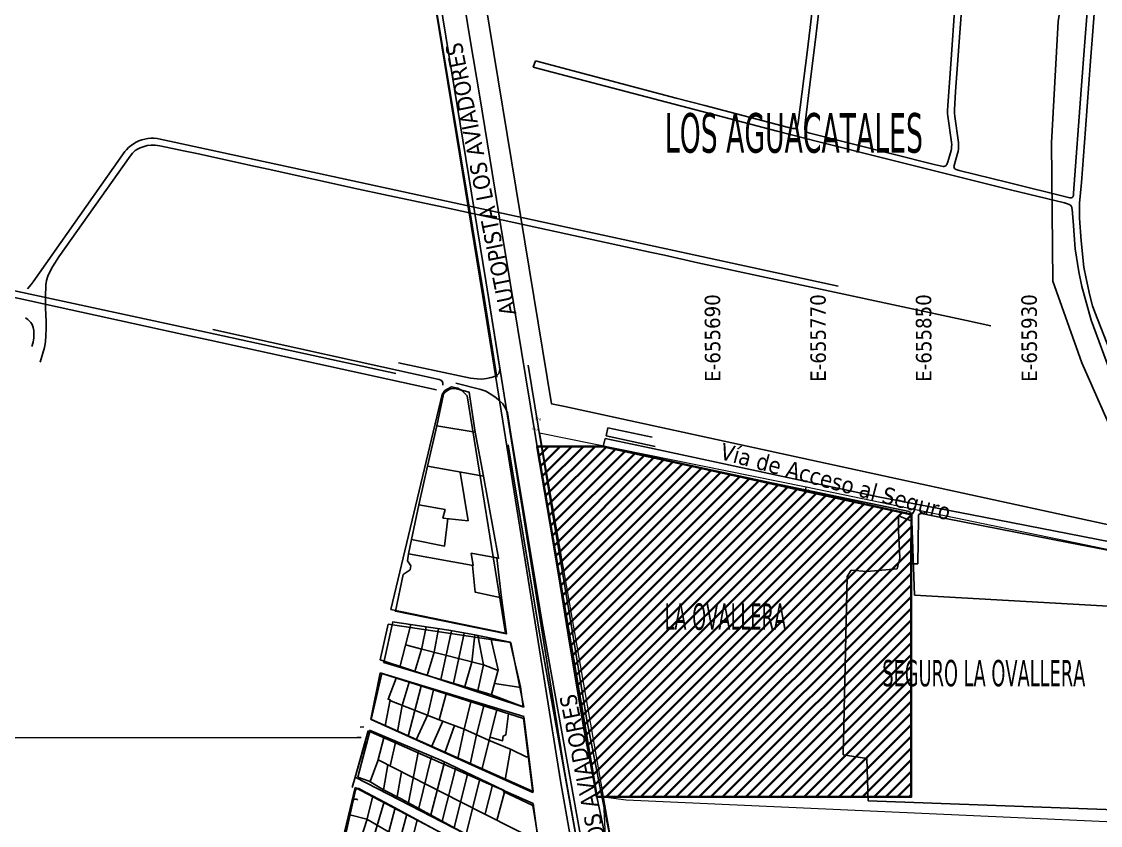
# Model space of a CAD drawing. Header units: metres. Extents: x 2 to 659295185, y -28 to 1124222152.
# Drawn here: x 655167 to 655985, y 1124568 to 1125178 of the extents above; entities that cross this region are included whole.
import ezdxf
from ezdxf.enums import TextEntityAlignment as Align

# ---------------------------------------------------------------- set-up
doc = ezdxf.new("R2010")
doc.units = ezdxf.units.M
doc.header["$MEASUREMENT"] = 0
doc.layers.add('AT', color=210, linetype='CONTINUOUS', lineweight=50)
for name, color, linetype in [('CALLES', 1, 'CONTINUOUS'), ('CURVAS', 2, 'CONTINUOUS'), ('División Parroquial', 130, 'CONTINUOUS'), ('LOTES DE TERRENO PARA URBANIZAR', 1, 'CONTINUOUS'), ('MANZANA', 30, 'CONTINUOUS'), ('Parcelas', 140, 'CONTINUOUS'), ('texto', 255, 'CONTINUOUS'), ('TEXTOS', 7, 'CONTINUOUS')]:
    doc.layers.add(name, color=color, linetype=linetype)
doc.styles.get("Standard").update_dxf_attribs({"font": 'tahoma.ttf'})

msp = doc.modelspace()

# ---------------------------------------------------------------- hatches: boundary and pattern name
at = {"layer": 'LOTES DE TERRENO PARA URBANIZAR', "lineweight": 40}
h = msp.add_hatch(dxfattribs=at)
h.set_pattern_fill('ANSI31', color=1, scale=50, style=0)
h.paths.add_polyline_path([(655841.5921, 1124766.707), (655841.7571, 1124803.9794), (655608.2512, 1124855.7089), (655558.0422, 1124855.7089), (655603.3862, 1124590.033), (655841.5921, 1124590.033)])

# ---------------------------------------------------------------- linework, layer by layer
at = {"layer": 'AT', "lineweight": 0}
msp.add_lwpolyline([(655560, 1124866), (655762, 1124825), (656023, 1124771), (656016, 1124510), (656168, 1124012)], dxfattribs=at)
at = {"layer": 'CURVAS', "lineweight": 0}
for p, q in [((655560, 1124866), (655666.7249, 1124256.2979)), ((655762, 1124825), (655759.6338, 1124818.0868))]:
    msp.add_line(p, q, dxfattribs=at)
at = {"layer": 'División Parroquial', "color": 1, "flags": 128}
for points in [[(655228.2993, 1126747.0884), (655417.4425, 1125604.451), (655519.2869, 1124981.3778), (655578.3684, 1124612.6329), (655612.1598, 1124420.9019), (655644.8628, 1124208.4752), (655659.3755, 1124145.7179), (655704.068, 1124069.4635), (655766.2087, 1124005.1965), (655831.623, 1123959.4359), (655914.4772, 1123930.0218), (655992.9694, 1123928.9321), (656078.6272, 1123940.1598), (656245.6138, 1123964.0049), (656743.7041, 1124035.5804), (658039.8848, 1124226.3115)], [(658480.577, 1123580.0076), (658492.1763, 1123631.4687), (658520.1298, 1123754.3737), (658546.5907, 1123940.9057), (658561.3177, 1124038.3659), (658586.3109, 1124167.6196), (658611.3288, 1124300.9225), (658037.6324, 1124214.3101), (656741.4517, 1124023.5789), (656243.3614, 1123952.0035), (656076.3748, 1123928.1583), (655990.717, 1123916.9306), (655912.2248, 1123918.0204), (655829.3706, 1123947.4344), (655763.9563, 1123993.1951), (655701.8156, 1124057.462), (655657.1231, 1124133.7165), (655642.6105, 1124196.4737), (655609.9074, 1124408.9005), (655576.116, 1124600.6315), (655517.0345, 1124969.3764), (655415.1901, 1125592.4496), (655226.0469, 1126735.087)]]:
    msp.add_lwpolyline(points, dxfattribs=at)
at = {"layer": 'LOTES DE TERRENO PARA URBANIZAR', "color": 1, "lineweight": 40}
msp.add_lwpolyline([(655841.5921, 1124766.707), (655841.7571, 1124803.9794), (655608.2512, 1124855.7089), (655558.0422, 1124855.7089), (655603.3862, 1124590.033), (655841.5921, 1124590.033), (655841.5921, 1124766.707)], dxfattribs=at)
at = {"layer": 'MANZANA', "lineweight": -2}
for p, q in [((655474.0254, 1125232.2622), (655490.7809, 1125133.1324)), ((655977.5414, 1125147.8694), (655982.5136, 1125213.596)), ((655973.7153, 1125096.3199), (655977.5414, 1125147.8694)), ((655490.7809, 1125133.1324), (655518.1324, 1124967.0162)), ((655970.7138, 1125055.8281), (655973.7153, 1125096.3199)), ((655254.1225, 1125086.3699), (655252.1517, 1125085.1502)), ((655256.3076, 1125087.3797), (655254.1225, 1125086.3699)), ((655258.4928, 1125088.1595), (655256.3076, 1125087.3797)), ((655260.6862, 1125088.7294), (655258.4928, 1125088.1595)), ((655262.9785, 1125089.1793), (655260.6862, 1125088.7294)), ((655265.2791, 1125089.4093), (655262.9785, 1125089.1793)), ((655267.6951, 1125089.4193), (655265.2791, 1125089.4093)), ((655269.9957, 1125089.2093), (655267.6951, 1125089.4193)), ((655272.2963, 1125088.7794), (655269.9957, 1125089.2093)), ((655283.0489, 1125086.4999), (655272.2963, 1125088.7794)), ((655397.3281, 1125061.6749), (655283.0489, 1125086.4999)), ((655245.6045, 1125079.2614), (655237.3257, 1125067.3938)), ((655246.8002, 1125080.7011), (655245.6045, 1125079.2614)), ((655248.4411, 1125082.3707), (655246.8002, 1125080.7011)), ((655250.2964, 1125083.8104), (655248.4411, 1125082.3707)), ((655249.6697, 1125075.8521), (655251.525, 1125078.0716)), ((655252.1517, 1125085.1502), (655250.2964, 1125083.8104)), ((655251.525, 1125078.0716), (655253.3804, 1125079.9612)), ((655253.3804, 1125079.9612), (655255.2357, 1125081.181)), ((655255.2357, 1125081.181), (655257.2064, 1125082.1808)), ((655257.2064, 1125082.1808), (655259.3916, 1125082.9706)), ((655259.3916, 1125082.9706), (655262.5662, 1125083.9804)), ((655262.5662, 1125083.9804), (655265.6337, 1125084.2104)), ((655265.6337, 1125084.2104), (655268.7011, 1125084.1204)), ((655268.7011, 1125084.1204), (655272.2139, 1125083.5805)), ((655272.2139, 1125083.5805), (655290.0826, 1125079.7813)), ((655290.0826, 1125079.7813), (655300.2827, 1125077.7317)), ((655300.2827, 1125077.7317), (655321.7796, 1125073.0626)), ((655195.6595, 1124999.5176), (655249.6697, 1125075.8521)), ((655321.7796, 1125073.0626), (655341.1904, 1125068.7235)), ((655237.3257, 1125067.3938), (655176.0178, 1124980.5215)), ((655341.1904, 1125068.7235), (655354.3507, 1125066.0141)), ((655354.3507, 1125066.0141), (655422.5768, 1125050.8271)), ((655786.2268, 1124977.2121), (655397.3281, 1125061.6749)), ((655969.2461, 1125040.2213), (655970.7138, 1125055.8281)), ((655422.5768, 1125050.8271), (655441.7649, 1125046.598)), ((655441.7649, 1125046.598), (655487.0593, 1125037.0699)), ((655487.0593, 1125037.0699), (655644.6622, 1125002.6969)), ((655969.1636, 1125033.7026), (655969.2461, 1125040.2213)), ((655969.1883, 1125028.7237), (655969.1636, 1125033.7026)), ((655970.4664, 1125011.4772), (655969.1883, 1125028.7237)), ((655972.5279, 1124991.6812), (655970.4664, 1125011.4772)), ((655190.8686, 1124991.8691), (655195.6595, 1124999.5176)), ((655644.6622, 1125002.6969), (655654.6396, 1125000.7473)), ((655654.6396, 1125000.7473), (655679.8637, 1124994.8785)), ((655187.2817, 1124984.7806), (655188.5845, 1124987.55)), ((655188.5845, 1124987.55), (655190.8686, 1124991.8691)), ((655679.8637, 1124994.8785), (655883.5278, 1124951.0874)), ((655974.2101, 1124982.953), (655972.5279, 1124991.6812)), ((655176.0178, 1124980.5215), (655174.715, 1124978.5319)), ((655185.7809, 1124978.2419), (655186.2015, 1124981.5612)), ((655186.2015, 1124981.5612), (655187.2817, 1124984.7806)), ((655977.1126, 1124970.2456), (655974.2101, 1124982.953)), ((655276.9415, 1124948.9299), (655151.6953, 1124975.9244)), ((655174.715, 1124978.5319), (655171.8784, 1124975.0826)), ((655185.3851, 1124968.9538), (655185.7809, 1124978.2419)), ((655520.2373, 1124975.0178), (655529.5963, 1124916.2198)), ((655155.1174, 1124970.1856), (655291.0006, 1124940.3716)), ((655185.5253, 1124960.5455), (655185.3851, 1124968.9538)), ((655518.1324, 1124967.0162), (655527.4914, 1124908.2182)), ((655979.0091, 1124962.2972), (655977.1126, 1124970.2456)), ((655185.8964, 1124950.7075), (655185.5253, 1124960.5455)), ((655980.8974, 1124957.5481), (655979.0091, 1124962.2972)), ((655999.4011, 1124909.6279), (655980.8974, 1124957.5481)), ((655170.3282, 1124953.297), (655172.2, 1124951.9773)), ((655172.2, 1124951.9773), (655174.2862, 1124949.6577)), ((655174.2862, 1124949.6577), (655175.284, 1124948.1181)), ((655175.284, 1124948.1181), (655176.1663, 1124945.7985)), ((655185.9211, 1124944.8487), (655185.8964, 1124950.7075)), ((655450.8876, 1124911.0976), (655276.9415, 1124948.9299)), ((655883.5278, 1124951.0874), (655901.9572, 1124947.0783)), ((655176.1663, 1124945.7985), (655176.6198, 1124943.479)), ((655176.6198, 1124943.479), (655176.7352, 1124941.0395)), ((655176.7352, 1124941.0395), (655176.7517, 1124938.0601)), ((655185.5253, 1124935.1107), (655185.8387, 1124939.7598)), ((655185.8387, 1124939.7598), (655185.9211, 1124944.8487)), ((655291.0006, 1124940.3716), (655310.0898, 1124936.3625)), ((655312.1946, 1124944.364), (655483.8318, 1124906.5118)), ((655176.1086, 1124934.8508), (655175.1355, 1124931.5214)), ((655176.7517, 1124938.0601), (655176.1086, 1124934.8508)), ((655183.4803, 1124926.3625), (655184.6677, 1124930.7916)), ((655184.6677, 1124930.7916), (655185.5253, 1124935.1107)), ((655310.0898, 1124936.3625), (655481.727, 1124898.5102)), ((655181.3199, 1124919.4939), (655183.4803, 1124926.3625)), ((655499.2763, 1124909.1212), (655452.9924, 1124919.0992)), ((655529.5963, 1124916.2198), (655529.7117, 1124914.0102)), ((655529.7117, 1124914.0102), (655529.6045, 1124913.0204)), ((655483.8318, 1124906.5118), (655485.1512, 1124905.9619)), ((655485.1512, 1124905.9619), (655486.0335, 1124905.302)), ((655507.4974, 1124907.3916), (655499.2763, 1124909.1212)), ((655512.5439, 1124906.8617), (655507.4974, 1124907.3916)), ((655516.1556, 1124906.7617), (655512.5439, 1124906.8617)), ((655519.7672, 1124907.3316), (655516.1556, 1124906.7617)), ((655523.1645, 1124907.9015), (655519.7672, 1124907.3316)), ((655525.0281, 1124908.3514), (655523.1645, 1124907.9015)), ((655526.7762, 1124909.1312), (655525.0281, 1124908.3514)), ((655527.9801, 1124909.9111), (655526.7762, 1124909.1312)), ((655528.9614, 1124911.0208), (655527.9801, 1124909.9111)), ((655529.3901, 1124911.9107), (655528.9614, 1124911.0208)), ((655529.6045, 1124913.0204), (655529.3901, 1124911.9107)), ((655486.0335, 1124905.302), (655486.4705, 1124904.5322)), ((655486.4705, 1124904.5322), (655486.6932, 1124903.6523)), ((655486.6932, 1124903.6523), (655486.7014, 1124902.2126)), ((655496.448, 1124903.6923), (655515.4217, 1124898.9133)), ((655515.4217, 1124898.9133), (655519.157, 1124897.4836)), ((655519.157, 1124897.4836), (655523.8819, 1124894.7441)), ((655523.8819, 1124894.7441), (655527.0648, 1124892.5446)), ((655527.0648, 1124892.5446), (655529.1593, 1124890.8949)), ((655529.1593, 1124890.8949), (655532.0206, 1124888.0355)), ((655532.0206, 1124888.0355), (655533.6697, 1124885.496)), ((655533.6697, 1124885.496), (655534.9973, 1124882.9565)), ((655534.9973, 1124882.9565), (655535.5498, 1124881.2969)), ((655535.5498, 1124881.2969), (655538.1472, 1124864.9402)), ((655538.1472, 1124864.9402), (655561.887, 1124722.0393)), ((655536.0424, 1124856.9386), (655559.7822, 1124714.0377)), ((655561.887, 1124722.0393), (655613.1019, 1124437.5872)), ((655559.7822, 1124714.0377), (655610.9971, 1124429.5856)), ((655426.8036, 1124643.1454), (655423.8433, 1124642.9154)), ((655421.7385, 1124634.9138), (655152.6354, 1124634.8438)), ((655424.6988, 1124635.1438), (655421.7385, 1124634.9138))]:
    msp.add_line(p, q, dxfattribs=at)
at = {"layer": 'MANZANA', "linetype": 'Continuous', "lineweight": -2}
for p, q in [((655771.6427, 1125226.7134), (655762.6464, 1125154.4481)), ((655769.0617, 1125164.2161), (655774.7678, 1125212.5662)), ((655507.1902, 1125165.4958), (655501.113, 1125201.5285)), ((655875.3012, 1125124.8641), (655880.7682, 1125201.9784)), ((655874.8889, 1125193.1002), (655871.706, 1125145.5299)), ((655974.8532, 1125185.1318), (655973.2041, 1125162.5664)), ((655514.6114, 1125120.7349), (655507.1902, 1125165.4958)), ((655764.4028, 1125128.1334), (655769.0617, 1125164.2161)), ((655973.2041, 1125162.5664), (655970.4005, 1125126.0538)), ((655762.6464, 1125154.4481), (655756.1817, 1125102.9985)), ((655556.7889, 1125148.1294), (655555.1645, 1125143.1504)), ((655555.1645, 1125143.1504), (655609.7932, 1125128.8933)), ((655663.4159, 1125119.8451), (655556.7889, 1125148.1294)), ((655871.706, 1125145.5299), (655869.4301, 1125114.2163)), ((655609.7932, 1125128.8933), (655739.8962, 1125094.7402)), ((655761.1292, 1125100.689), (655764.4028, 1125128.1334)), ((655523.9622, 1125063.4866), (655514.6114, 1125120.7349)), ((655685.1355, 1125114.2962), (655663.4159, 1125119.8451)), ((655874.3776, 1125110.9269), (655875.3012, 1125124.8641)), ((655970.4005, 1125126.0538), (655964.7191, 1125047.7298)), ((655748.645, 1125097.4297), (655685.1355, 1125114.2962)), ((655869.2322, 1125110.2371), (655869.1333, 1125108.0275)), ((655869.4301, 1125114.2163), (655869.2322, 1125110.2371)), ((655874.4931, 1125108.4874), (655874.3776, 1125110.9269)), ((655756.1817, 1125102.9985), (655755.654, 1125099.8992)), ((655869.1333, 1125108.0275), (655869.2487, 1125106.1479)), ((655869.2487, 1125106.1479), (655872.077, 1125086.4719)), ((655874.724, 1125105.838), (655874.4931, 1125108.4874)), ((655877.4451, 1125086.052), (655874.724, 1125105.838)), ((655739.8962, 1125094.7402), (655771.5932, 1125086.6919)), ((655751.7207, 1125096.7798), (655748.645, 1125097.4297)), ((655752.7102, 1125096.6798), (655751.7207, 1125096.7798)), ((655753.5843, 1125096.7898), (655752.7102, 1125096.6798)), ((655754.3511, 1125097.0098), (655753.5843, 1125096.7898)), ((655754.7881, 1125097.3497), (655754.3511, 1125097.0098)), ((655755.2252, 1125097.8996), (655754.7881, 1125097.3497)), ((655755.4396, 1125098.7894), (655755.2252, 1125097.8996)), ((655755.654, 1125099.8992), (655755.4396, 1125098.7894)), ((655760.9231, 1125097.2597), (655761.1292, 1125100.689)), ((655760.9231, 1125096.2699), (655760.9231, 1125097.2597)), ((655761.1457, 1125095.5001), (655760.9231, 1125096.2699)), ((655761.4838, 1125094.8302), (655761.1457, 1125095.5001)), ((655761.9208, 1125094.2803), (655761.4838, 1125094.8302)), ((655762.4733, 1125093.9504), (655761.9208, 1125094.2803)), ((655763.0175, 1125093.7304), (655762.4733, 1125093.9504)), ((655764.8811, 1125093.1905), (655763.0175, 1125093.7304)), ((655858.8919, 1125069.4954), (655764.8811, 1125093.1905)), ((655771.5932, 1125086.6919), (655819.8643, 1125074.4044)), ((655872.077, 1125086.4719), (655872.2997, 1125084.2624)), ((655877.5605, 1125083.6225), (655877.4451, 1125086.052)), ((655871.8791, 1125080.1632), (655869.2899, 1125071.415)), ((655872.0935, 1125081.3829), (655871.8791, 1125080.1632)), ((655872.2007, 1125083.0426), (655872.0935, 1125081.3829)), ((655872.2997, 1125084.2624), (655872.2007, 1125083.0426)), ((655874.122, 1125068.7855), (655876.7112, 1125077.7537)), ((655876.7112, 1125077.7537), (655877.1482, 1125079.4133)), ((655877.1482, 1125079.4133), (655877.4616, 1125081.4029)), ((655877.4616, 1125081.4029), (655877.5605, 1125083.6225)), ((655819.8643, 1125074.4044), (655916.9344, 1125050.1693)), ((655865.8019, 1125067.9757), (655858.8919, 1125069.4954)), ((655868.5313, 1125069.4254), (655868.2097, 1125068.8655)), ((655869.2899, 1125071.415), (655868.5313, 1125069.4254)), ((655529.5859, 1125028.8936), (655523.9622, 1125063.4866)), ((655866.4534, 1125067.9757), (655865.8019, 1125067.9757)), ((655867.2202, 1125068.0856), (655866.4534, 1125067.9757)), ((655867.7727, 1125068.4256), (655867.2202, 1125068.0856)), ((655868.2097, 1125068.8655), (655867.7727, 1125068.4256)), ((655874.0148, 1125067.8957), (655874.122, 1125068.7855)), ((655874.1302, 1125067.2358), (655874.0148, 1125067.8957)), ((655874.3529, 1125066.466), (655874.1302, 1125067.2358)), ((655875.0126, 1125065.9161), (655874.3529, 1125066.466)), ((655875.565, 1125065.5862), (655875.0126, 1125065.9161)), ((655877.9728, 1125064.8163), (655875.565, 1125065.5862)), ((655915.0461, 1125055.7981), (655877.9728, 1125064.8163)), ((655961.8908, 1125044.2805), (655915.0461, 1125055.7981)), ((655916.9344, 1125050.1693), (655957.7431, 1125040.2813)), ((655963.5317, 1125044.5104), (655962.7648, 1125044.2905)), ((655964.0759, 1125044.9604), (655963.5317, 1125044.5104)), ((655964.4058, 1125045.4003), (655964.0759, 1125044.9604)), ((655964.5129, 1125046.0601), (655964.4058, 1125045.4003)), ((655964.7191, 1125047.7298), (655964.5129, 1125046.0601)), ((655957.7431, 1125040.2813), (655960.0437, 1125039.5215)), ((655960.0437, 1125039.5215), (655961.363, 1125039.1915)), ((655961.363, 1125039.1915), (655962.3525, 1125038.6416)), ((655962.7648, 1125044.2905), (655961.8908, 1125044.2805)), ((655962.3525, 1125038.6416), (655962.905, 1125037.9818)), ((655962.905, 1125037.9818), (655963.2348, 1125037.4319)), ((655963.2348, 1125037.4319), (655963.4575, 1125036.662)), ((655963.4575, 1125036.662), (655963.6801, 1125035.2223)), ((655537.3535, 1124981.5932), (655529.5859, 1125028.8936)), ((655963.6801, 1125035.2223), (655964.2656, 1125026.5941)), ((655964.2656, 1125026.5941), (655965.89, 1125005.4784)), ((655965.89, 1125005.4784), (655968.5946, 1124988.1319)), ((655968.5946, 1124988.1319), (655970.8375, 1124976.9642)), ((655549.2852, 1124909.318), (655537.3535, 1124981.5932)), ((655970.8375, 1124976.9642), (655977.9619, 1124951.3394)), ((655977.9619, 1124951.3394), (656001.578, 1124887.7424)), ((655558.935, 1124871.119), (655551.3901, 1124917.3196)), ((655556.8302, 1124863.1174), (655549.2852, 1124909.318)), ((655567.9395, 1124816.0802), (655558.935, 1124871.119)), ((655611.7579, 1124869.7992), (655610.3561, 1124863.7105)), ((655645.3185, 1124862.7607), (655611.7579, 1124869.7992)), ((655565.8346, 1124808.0786), (655556.8302, 1124863.1174)), ((655609.653, 1124861.7976), (655608.2512, 1124855.7089)), ((655643.2136, 1124854.7591), (655609.653, 1124861.7976)), ((655610.3561, 1124863.7105), (655647.4294, 1124855.6921)), ((655608.2512, 1124855.7089), (655645.3246, 1124847.6905)), ((655740.7125, 1124833.6134), (655643.2136, 1124854.7591)), ((655645.3246, 1124847.6905), (655730.867, 1124829.0443)), ((655816.4918, 1124817.5866), (655740.7125, 1124833.6134)), ((655730.867, 1124829.0443), (655835.2758, 1124807.2687)), ((655576.2678, 1124766.3503), (655567.9395, 1124816.0802)), ((655886.2434, 1124804.0594), (655816.4918, 1124817.5866)), ((655574.1629, 1124758.3487), (655565.8346, 1124808.0786)), ((655835.2758, 1124807.2687), (655839.003, 1124806.5089)), ((655839.003, 1124806.5089), (655839.9925, 1124806.2889)), ((655839.9925, 1124806.2889), (655840.6521, 1124805.969)), ((655840.6521, 1124805.969), (655841.0892, 1124805.6391)), ((655841.0892, 1124805.6391), (655841.419, 1124805.1892)), ((655841.419, 1124805.1892), (655841.6416, 1124804.6393)), ((655841.7571, 1124803.9794), (655841.5921, 1124766.707)), ((655841.6416, 1124804.6393), (655841.7571, 1124803.9794)), ((655846.6304, 1124766.617), (655847.0262, 1124800.9)), ((655847.0262, 1124800.9), (655847.1334, 1124803.0096)), ((655847.1251, 1124803.5595), (655847.4549, 1124803.9994)), ((655847.1334, 1124803.0096), (655847.1251, 1124803.5595)), ((655847.4549, 1124803.9994), (655847.892, 1124804.4493)), ((655847.892, 1124804.4493), (655848.4362, 1124804.6693)), ((655848.4362, 1124804.6693), (655848.8732, 1124804.7792)), ((655848.8732, 1124804.7792), (655849.4257, 1124804.7892)), ((655849.4257, 1124804.7892), (655867.9541, 1124801.11)), ((655867.9541, 1124801.11), (655961.7176, 1124782.7137)), ((655971.6703, 1124787.4028), (655886.2434, 1124804.0594)), ((656010.2774, 1124779.7243), (655971.6703, 1124787.4028)), ((655961.7176, 1124782.7137), (656001.1987, 1124774.9253)), ((655841.5921, 1124766.707), (655846.6304, 1124766.617)), ((655582.9447, 1124705.0795), (655574.1629, 1124758.3487)), ((655585.0496, 1124713.0811), (655576.2678, 1124766.3503)), ((655595.7444, 1124648.2043), (655585.0496, 1124713.0811)), ((655593.6396, 1124640.2027), (655582.9447, 1124705.0795)), ((655605.491, 1124598.0345), (655595.7444, 1124648.2043)), ((655603.3862, 1124590.033), (655593.6396, 1124640.2027)), ((655609.6387, 1124577.8087), (655605.491, 1124598.0345)), ((655607.5339, 1124569.8071), (655603.3862, 1124590.033)), ((655617.4805, 1124539.0266), (655609.6387, 1124577.8087)), ((655615.3757, 1124531.025), (655607.5339, 1124569.8071))]:
    msp.add_line(p, q, dxfattribs=at)
at = {"layer": 'MANZANA', "lineweight": -3}
for p, q in [((655488.1048, 1124898.0016), (655486.1048, 1124895.0016)), ((655493.1048, 1124901.0016), (655488.1048, 1124898.0016)), ((655498.1048, 1124900.0016), (655493.1048, 1124901.0016)), ((655501.1048, 1124898.0016), (655498.1048, 1124900.0016)), ((655505.1048, 1124894.0016), (655501.1048, 1124898.0016)), ((655486.1048, 1124895.0016), (655447.1048, 1124732.0016)), ((655534.1048, 1124714.0016), (655505.1048, 1124894.0016)), ((655842, 1124799), (655832, 1124803)), ((655832, 1124803), (655832, 1124792)), ((655832, 1124792), (655833, 1124771)), ((655844, 1124743), (655842, 1124799)), ((655833, 1124771), (655831, 1124763)), ((655796, 1124762), (655793, 1124757)), ((655808, 1124761), (655796, 1124762)), ((655831, 1124763), (655808, 1124761)), ((655793, 1124757), (655790, 1124622)), ((656000, 1124734), (655844, 1124743)), ((655447.1048, 1124732.0016), (655534.1048, 1124714.0016)), ((655445.1048, 1124721.0016), (655439.1048, 1124694.0016)), ((655538.1048, 1124707.0016), (655445.1048, 1124721.0016)), ((655548.1048, 1124658.0016), (655538.1048, 1124707.0016)), ((655439.1048, 1124694.0016), (655548.1048, 1124658.0016)), ((655439.1048, 1124684.0016), (655432.1048, 1124649.0016)), ((655548.1048, 1124651.0016), (655439.1048, 1124684.0016)), ((655432.1048, 1124649.0016), (655555.1048, 1124594.0016)), ((655555.1048, 1124594.0016), (655548.1048, 1124651.0016)), ((655430.1048, 1124640.0016), (655420.1048, 1124605.0016)), ((655555.1048, 1124585.0016), (655430.1048, 1124640.0016)), ((655428, 1124632), (655418, 1124597)), ((655790, 1124622), (655808, 1124619)), ((655808, 1124619), (655809, 1124587)), ((655420.1048, 1124605.0016), (655562.1048, 1124532.0016)), ((655420.1048, 1124597.0016), (655411.1048, 1124559.0016)), ((655565.1048, 1124521.0016), (655420.1048, 1124597.0016)), ((655809, 1124587), (656003, 1124580)), ((655562.1048, 1124532.0016), (655555.1048, 1124585.0016))]:
    msp.add_line(p, q, dxfattribs=at)
msp.add_lwpolyline([(655495, 1125338), (655569, 1124888), (655579, 1124886), (656025, 1124789), (655994, 1124867), (655971, 1124919), (655949, 1124981), (655948, 1125086), (655953, 1125178), (655964, 1125245), (655495, 1125338)], dxfattribs=at)
at = {"layer": 'Parcelas'}
for points in [[(655482.0489, 1124871.3077), (655511.2078, 1124866.5163), (655506.6902, 1124896.7704), (655496.9706, 1124899.3714)], [(655482.0489, 1124871.3077), (655487.2509, 1124895.2645)], [(655482.0489, 1124871.3077), (655475.0672, 1124840.6429), (655517.3681, 1124833.1136), (655511.2078, 1124866.5163)], [(655475.0672, 1124840.6429), (655468.4962, 1124811.3471), (655488.3461, 1124807.7878), (655486.7034, 1124801.3537), (655505.7319, 1124799.3002), (655499.7548, 1124836.2487)], [(655508.0592, 1124774.6589), (655528.8674, 1124770.9627), (655517.3681, 1124833.1136)], [(655468.4962, 1124811.3471), (655462.8834, 1124785.063), (655487.9354, 1124780.1347), (655490.3716, 1124800.9578)], [(655462.8834, 1124785.063), (655460.6931, 1124774.2482), (655509.565, 1124765.35), (655508.0592, 1124774.6589)], [(655531.1946, 1124740.9824), (655534.754, 1124713.6032), (655450.6996, 1124730.7152), (655456.5862, 1124758.5051), (655461.9251, 1124762.2013), (655462.3358, 1124765.0762), (655459.8717, 1124768.9093), (655460.6931, 1124774.2482)], [(655527.4932, 1124771.2068), (655531.1946, 1124740.9824), (655511.0709, 1124745.2262), (655509.0833, 1124765.4377)], [(655448.7831, 1124722.6383), (655441.8014, 1124691.9736), (655522.9809, 1124667.7429), (655547.6222, 1124658.1602), (655545.5688, 1124673.3557), (655537.7657, 1124707.3059), (655510.7971, 1124712.7818), (655491.084, 1124716.3411), (655448.5093, 1124722.6383)], [(655462.3767, 1124720.5872), (655453.9771, 1124688.3393)], [(655474.0411, 1124718.8619), (655470.8234, 1124702.6515), (655465.2973, 1124684.9604)], [(655483.3093, 1124717.4911), (655479.9954, 1124699.7766), (655474.7583, 1124682.1365)], [(655493.1445, 1124715.9691), (655485.0486, 1124679.065)], [(655502.7119, 1124714.2416), (655494.6728, 1124676.1924)], [(655503.3178, 1124673.612), (655508.6068, 1124692.1105), (655510.7971, 1124712.7818)], [(655513.0609, 1124712.3221), (655517.505, 1124690.057), (655513.0921, 1124670.6945)], [(655523.0591, 1124710.292), (655528.5936, 1124686.2239), (655523.4829, 1124667.5477)], [(655470.6164, 1124701.9889), (655458.364, 1124705.1817)], [(655528.5177, 1124685.9464), (655517.505, 1124690.057), (655470.6164, 1124701.9889)], [(655440.4324, 1124683.6229), (655432.3555, 1124648.5774), (655521.7488, 1124608.3299), (655554.8777, 1124593.4083), (655547.7591, 1124649.5357), (655440.2955, 1124683.486)], [(655451.1513, 1124680.0564), (655445.0869, 1124664.1836), (655446.5928, 1124663.636), (655442.8737, 1124643.8419)], [(655461.1816, 1124676.8876), (655455.9017, 1124659.3922), (655452.1397, 1124639.67)], [(655470.3013, 1124674.0065), (655460.239, 1124636.0235)], [(655479.6371, 1124671.0571), (655475.2041, 1124652.5474), (655466.4259, 1124633.238)], [(655525.8081, 1124676.0446), (655545.6341, 1124672.8724)], [(655483.9654, 1124648.4405), (655446.4794, 1124663.0326)], [(655489.0908, 1124668.0704), (655483.9654, 1124648.4405), (655502.8571, 1124641.3219), (655521.2012, 1124633.1082), (655538.3133, 1124625.8527), (655549.6756, 1124620.2399), (655551.4573, 1124620.3771)], [(655502.8571, 1124641.3219), (655507.959, 1124662.1095)], [(655512.1943, 1124637.1411), (655517.5766, 1124659.0711)], [(655516.1483, 1124610.8515), (655527.6462, 1124655.8899)], [(655536.3203, 1124653.1495), (655534.3433, 1124636.9413), (655532.4267, 1124636.1199), (655531.8791, 1124632.5606), (655522.4088, 1124635.3746)], [(655486.6044, 1124647.4461), (655477.9059, 1124628.0693)], [(655495.4804, 1124644.1016), (655488.2249, 1124623.4234)], [(655431.5342, 1124640.6375), (655422.0883, 1124604.9075), (655430.8497, 1124602.0327), (655441.5276, 1124595.4617), (655455.0803, 1124588.6169), (655496.6968, 1124565.8921), (655563.776, 1124529.3408), (655554.7408, 1124583.4148), (655532.4267, 1124594.0927), (655533.1112, 1124594.7772), (655485.6082, 1124617.502), (655430.9866, 1124640.5006)], [(655442.168, 1124635.7926), (655437.4207, 1124617.2282), (655431.5447, 1124601.605)], [(655502.8571, 1124641.3219), (655497.9064, 1124619.0645)], [(655512.1943, 1124637.1411), (655507.3375, 1124614.8183)], [(655446.6859, 1124613.4404), (655450.8829, 1124632.1232)], [(655468.2456, 1124624.8126), (655460.5174, 1124585.648)], [(655477.9887, 1124620.7102), (655468.409, 1124581.3387)], [(655537.8983, 1124626.0286), (655533.9907, 1124602.816)], [(655500.0709, 1124586.1649), (655437.6347, 1124618.0649)], [(655441.5276, 1124595.4617), (655444.884, 1124614.361)], [(655487.8654, 1124616.4222), (655477.6147, 1124576.312)], [(655496.5455, 1124612.2698), (655486.0433, 1124571.7095)], [(655450.9734, 1124589.8489), (655451.9657, 1124590.1899), (655455.1866, 1124609.0972)], [(655505.5404, 1124607.9667), (655495.1913, 1124566.7142)], [(655514.6564, 1124603.6057), (655504.2854, 1124561.7571)], [(655420.3087, 1124595.051), (655412.3687, 1124558.6366), (655468.4962, 1124525.7815), (655523.2547, 1124495.2536), (655569.5256, 1124468.2851), (655573.0849, 1124470.8861), (655567.7459, 1124499.9081), (655565.1449, 1124524.8232), (655547.7591, 1124531.1205), (655545.1581, 1124531.5311), (655483.8285, 1124563.428), (655446.7297, 1124583.8255), (655424.2787, 1124595.5986)], [(655524.3827, 1124598.9528), (655518.6002, 1124577.1176)], [(655422.6666, 1124552.6086), (655428.9331, 1124572.4631), (655433.6631, 1124590.6775)], [(655533.3035, 1124593.6732), (655527.4984, 1124572.0524)], [(655442.224, 1124586.1882), (655430.9079, 1124547.7844)], [(655450.4348, 1124581.7884), (655440.0495, 1124542.4332)], [(655500.0709, 1124586.1649), (655559.2992, 1124556.1335)], [(655416.247, 1124576.4233), (655429.075, 1124573.0094), (655506.1426, 1124528.2456), (655537.0812, 1124511.8181), (655542.2832, 1124510.7229), (655542.2832, 1124509.7646), (655567.2609, 1124504.5548)], [(655459.2431, 1124576.9454), (655448.7583, 1124537.3354)], [(655467.1895, 1124572.5764), (655457.4323, 1124532.2579)]]:
    msp.add_lwpolyline(points, dxfattribs=at)
for centre, radius, start, end in [((655495.0099, 1124890.4567), 9.1277, 77.595789, 148.21575), ((655422.4936, 1124593.8752), 2.4812, 43.993448, 183.685741), ((655420.3888, 1124585.8736), 2.4812, 43.993448, 183.685741)]:
    msp.add_arc(centre, radius, start, end, dxfattribs=at)
at = {"layer": 'texto', "lineweight": 0}
msp.add_lwpolyline([(655608.3065, 1124590.033), (655625.6859, 1124587.7884), (656017.6106, 1124570.0511), (656016.0812, 1124509.734), (656016.0812, 1124509.734), (656184, 1124001), (656054, 1123977), (655943.6796, 1123977), (655836, 1124010), (655753, 1124063), (655709, 1124144), (655669, 1124221), (655646, 1124310), (655624, 1124426), (655614, 1124482), (655608.3065, 1124590.033)], dxfattribs=at)

# ---------------------------------------------------------------- texts
at = {"layer": 'CALLES', "color": 0}
for s, rotation, p in [('AUTOPISTA LOS AVIADORES', 101.4223548, (655515.4406, 1125058.2712)), ('Vía de Acceso al Seguro', 344.8998433, (655784.0352, 1124827.8979)), ('AUTOPISTA LOS AVIADORES', 101.4223548, (655601.9903, 1124564.2638))]:
    msp.add_text(s, height=12.645316, rotation=rotation, dxfattribs=at).set_placement(p, align=Align.MIDDLE)
at = {"layer": 'Parcelas', "lineweight": 18, "char_height": 11.69304, "width": 98.644212, "attachment_point": 1, "rotation": 90.179457}
for s, insert in [('E-655690', (655685.2794, 1124904.726)), ('E-655770', (655765.2794, 1124904.726)), ('E-655850', (655845.2794, 1124904.726)), ('E-655930', (655925.2794, 1124904.726))]:
    msp.add_mtext(s, dxfattribs=dict(at, insert=insert))
at = {"layer": 'TEXTOS', "color": 0, "width": 0.571429}
for s, height, p in [('LOS AGUACATALES', 30, (655654.8959, 1125078.453)), ('LA OVALLERA', 20, (655654.5746, 1124716.6559)), ('SEGURO LA OVALLERA', 20, (655819.6946, 1124673.8256))]:
    msp.add_text(s, height=height, dxfattribs=at).set_placement(p)
at = {"layer": 'TEXTOS', "color": 0}
for p in [(655558.7573, 1124876.6276), (655556.6525, 1124868.626), (655761.9365, 1124822.7335)]:
    msp.add_text('LO-8', height=1.6453, rotation=342.9612719, dxfattribs=at).set_placement(p, align=Align.MIDDLE)

doc.saveas('drawing.dxf')
